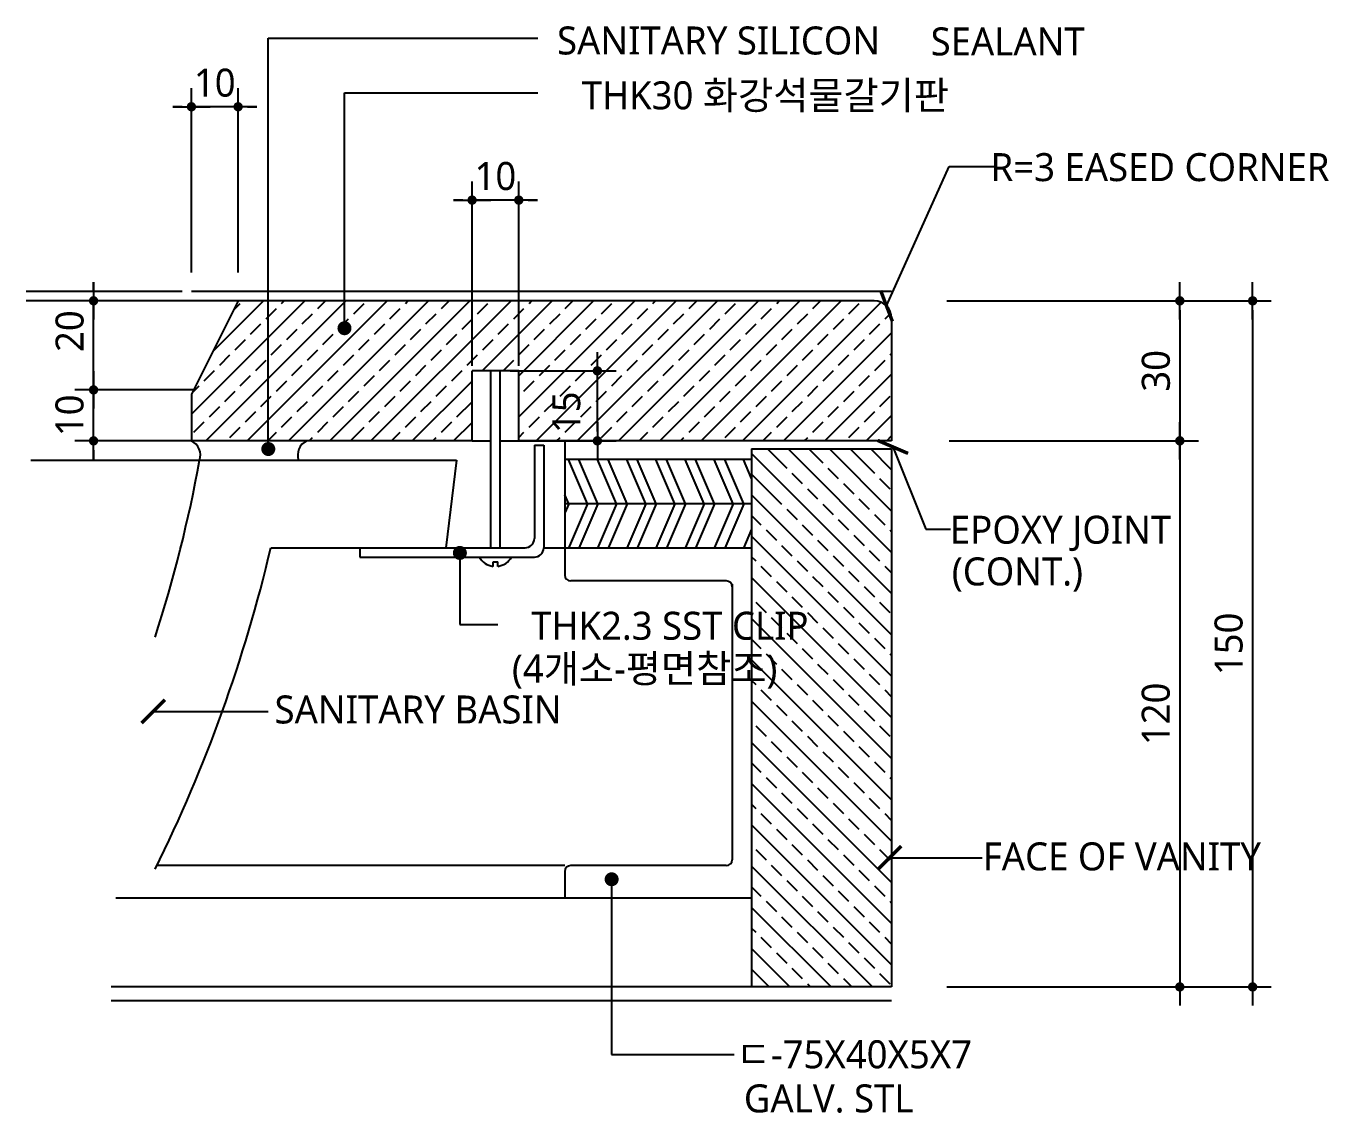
# Model space of a CAD drawing. Header units: millimetres. Extents: x 5 to 8415, y 10 to 5950.
# Drawn here: x 3638 to 5033, y 2427 to 3591 of the extents above; entities that cross this region are included whole.
import ezdxf
from ezdxf.enums import TextEntityAlignment as Align

# ---------------------------------------------------------------- set-up
doc = ezdxf.new("R2010")
doc.units = ezdxf.units.MM
doc.header["$LTSCALE"] = 100
doc.layers.get('Defpoints').update_dxf_attribs({"color": 137})
for name, color, linetype in [('A-Leader', 6, 'Continuous'), ('DIM', 7, 'Continuous'), ('ELE', 7, 'Continuous'), ('FIN', 5, 'Continuous'), ('HAT', 5, 'Continuous'), ('SYM-LEAD', 6, 'Continuous'), ('TXT', 3, 'Continuous'), ('WAL', 3, 'Continuous')]:
    doc.layers.add(name, color=color, linetype=linetype)
doc.styles.add('ARIAL', font='malgun.ttf')
doc.styles.add('굴림체(옥산)', font='malgun.ttf')
doc.styles.add('맑은고딕', font='malgun.ttf')
doc.styles.add('스타일1', font='malgun.ttf')
doc.dimstyles.new('CJA-1', dxfattribs={"dimscale": 50, "dimtxt": 3, "dimasz": 1, "dimexe": 2, "dimexo": 3, "dimgap": 1, "dimtad": 1, "dimdec": 0, "dimdsep": 46, "dimlunit": 6, "dimtxsty": '굴림체(옥산)', "dimblk": 'CJDOT', "dimcen": 0.09, "dimclrd": 256, "dimclre": 256, "dimclrt": 3, "dimazin": 2, "dimtfac": 1, "dimtdec": 0, "dimtix": 1, "dimtmove": 2, "dimatfit": 3, "dimldrblk": 'CJDOT', "dimfxl": 1, "dimtolj": 1, "dimtzin": 0, "dimarcsym": 0})
doc.dimstyles.new('DIM-QD 1', dxfattribs={"dimtxt": 3, "dimasz": 1.5, "dimexe": 1, "dimexo": 0, "dimgap": 1, "dimtad": 1, "dimdec": 3, "dimdsep": 46, "dimtxsty": 'ARIAL', "dimblk1": 'ARCHTICK', "dimblk2": 'ARCHTICK', "dimsah": 1, "dimcen": 0, "dimclrd": 256, "dimclre": 256, "dimclrt": 3, "dimazin": 2, "dimtfac": 1, "dimtdec": 3, "dimtix": 1, "dimtmove": 2, "dimatfit": 3, "dimldrblk": 'ARCHTICK', "dimfxl": 1, "dimtolj": 1, "dimtzin": 0, "dimarcsym": 0})

# ---------------------------------------------------------------- blocks, each defined once
blk = doc.blocks.new('CJDOT')
blk.add_line((-2, 0), (2, 0))
at = {"const_width": 0.5}
blk.add_lwpolyline([(-0.25, 0, 1), (0.25, 0, 1)], format="xyb", close=True, dxfattribs=at)
blk = doc.blocks.new('*D65')
at = {"layer": 'Defpoints', "color": 0, "transparency": 16777216}
for p in [(4115.4, 3404.5), (4115.4, 3197), (4165.4, 3197)]:
    blk.add_point(p, dxfattribs=at)
at = {"layer": 'DIM', "lineweight": -2, "transparency": 16777216}
for p, q in [((4115.4, 3227), (4115.4, 3424.5)), ((4165.4, 3227), (4165.4, 3424.5)), ((4105.4, 3404.5), (4095.4, 3404.5)), ((4165.4, 3404.5), (4115.4, 3404.5)), ((4175.4, 3404.5), (4185.4, 3404.5))]:
    blk.add_line(p, q, dxfattribs=at)
at = {"layer": 'DIM', "lineweight": -2, "transparency": 16777216, "xscale": 10, "yscale": 10, "zscale": 10}
blk.add_blockref('CJDOT', (4115.4, 3404.5), dxfattribs=at)
at = {"layer": 'DIM', "lineweight": -2, "transparency": 16777216, "xscale": 10, "yscale": 10, "zscale": 10, "rotation": 180}
blk.add_blockref('CJDOT', (4165.4, 3404.5), dxfattribs=at)
at = {"layer": 'DIM', "color": 3, "transparency": 16777216, "insert": (4140.4, 3430.1), "char_height": 30, "attachment_point": 5, "style": '맑은고딕'}
blk.add_mtext('\\A1;10', dxfattribs=at)
blk = doc.blocks.new('*D66')
at = {"layer": 'Defpoints', "color": 0, "transparency": 16777216}
for p in [(3814.8, 3504.5), (3814.8, 3297), (3864.8, 3297)]:
    blk.add_point(p, dxfattribs=at)
at = {"layer": 'DIM', "lineweight": -2, "transparency": 16777216}
for p, q in [((3814.8, 3327), (3814.8, 3524.5)), ((3864.8, 3327), (3864.8, 3524.5)), ((3804.8, 3504.5), (3794.8, 3504.5)), ((3864.8, 3504.5), (3814.8, 3504.5)), ((3874.8, 3504.5), (3884.8, 3504.5))]:
    blk.add_line(p, q, dxfattribs=at)
at = {"layer": 'DIM', "lineweight": -2, "transparency": 16777216, "xscale": 10, "yscale": 10, "zscale": 10}
blk.add_blockref('CJDOT', (3814.8, 3504.5), dxfattribs=at)
at = {"layer": 'DIM', "lineweight": -2, "transparency": 16777216, "xscale": 10, "yscale": 10, "zscale": 10, "rotation": 180}
blk.add_blockref('CJDOT', (3864.8, 3504.5), dxfattribs=at)
at = {"layer": 'DIM', "color": 3, "transparency": 16777216, "insert": (3839.8, 3530.1), "char_height": 30, "attachment_point": 5, "style": '맑은고딕'}
blk.add_mtext('\\A1;10', dxfattribs=at)
blk = doc.blocks.new('*D67')
at = {"layer": 'Defpoints', "color": 0, "transparency": 16777216}
for p in [(3710, 3201.2), (3847.9, 3201.2), (3846.9, 3146.6)]:
    blk.add_point(p, dxfattribs=at)
at = {"layer": 'DIM', "lineweight": -2, "transparency": 16777216}
for p, q in [((3710, 3211.2), (3710, 3221.2)), ((3817.9, 3201.2), (3690, 3201.2)), ((3710, 3146.6), (3710, 3201.2)), ((3816.9, 3146.6), (3690, 3146.6)), ((3710, 3136.6), (3710, 3126.6))]:
    blk.add_line(p, q, dxfattribs=at)
at = {"layer": 'DIM', "lineweight": -2, "transparency": 16777216, "xscale": 10, "yscale": 10, "zscale": 10}
for p, rotation in [((3710, 3201.2), 270), ((3710, 3146.6), 90)]:
    blk.add_blockref('CJDOT', p, dxfattribs=dict(at, rotation=rotation))
at = {"layer": 'DIM', "color": 3, "transparency": 16777216, "insert": (3684.4, 3173.9), "char_height": 30, "attachment_point": 5, "rotation": 90, "style": '맑은고딕'}
blk.add_mtext('\\A1;10', dxfattribs=at)
blk = doc.blocks.new('*D68')
at = {"layer": 'Defpoints', "color": 0, "transparency": 16777216}
for p in [(3710, 3296.6), (3847.9, 3296.6), (3848.9, 3201.2)]:
    blk.add_point(p, dxfattribs=at)
at = {"layer": 'DIM', "lineweight": -2, "transparency": 16777216}
for p, q in [((3710, 3306.6), (3710, 3316.6)), ((3817.9, 3296.6), (3690, 3296.6)), ((3710, 3201.2), (3710, 3296.6)), ((3818.9, 3201.2), (3690, 3201.2)), ((3710, 3191.2), (3710, 3181.2))]:
    blk.add_line(p, q, dxfattribs=at)
at = {"layer": 'DIM', "lineweight": -2, "transparency": 16777216, "xscale": 10, "yscale": 10, "zscale": 10}
for p, rotation in [((3710, 3296.6), 270), ((3710, 3201.2), 90)]:
    blk.add_blockref('CJDOT', p, dxfattribs=dict(at, rotation=rotation))
at = {"layer": 'DIM', "color": 3, "transparency": 16777216, "insert": (3684.5, 3248.9), "char_height": 30, "attachment_point": 5, "rotation": 90, "style": '맑은고딕'}
blk.add_mtext('\\A1;   20', dxfattribs=at)
blk = doc.blocks.new('*D69')
at = {"layer": 'Defpoints', "color": 0, "transparency": 16777216}
for p in [(4593.7, 3296.6), (4593.7, 2561.6), (4951.4, 2561.6)]:
    blk.add_point(p, dxfattribs=at)
at = {"layer": 'DIM', "lineweight": -2, "transparency": 16777216}
for p, q in [((4623.7, 3296.6), (4971.4, 3296.6)), ((4951.4, 3286.6), (4951.4, 2571.6)), ((4623.7, 2561.6), (4971.4, 2561.6))]:
    blk.add_line(p, q, dxfattribs=at)
at = {"layer": 'DIM', "lineweight": -2, "transparency": 16777216, "xscale": 10, "yscale": 10, "zscale": 10}
for p, rotation in [((4951.4, 3296.6), 90), ((4951.4, 2561.6), 270)]:
    blk.add_blockref('CJDOT', p, dxfattribs=dict(at, rotation=rotation))
at = {"layer": 'DIM', "color": 3, "transparency": 16777216, "insert": (4925.8, 2929.1), "char_height": 30, "attachment_point": 5, "rotation": 90, "style": '맑은고딕'}
blk.add_mtext('\\A1;150', dxfattribs=at)
blk = doc.blocks.new('*D62')
at = {"layer": 'Defpoints', "color": 0, "transparency": 16777216}
for p in [(4126.3, 3221.6), (4249.6, 3221.6), (4126.3, 3146.6)]:
    blk.add_point(p, dxfattribs=at)
at = {"layer": 'DIM', "lineweight": -2, "transparency": 16777216}
for p, q in [((4156.3, 3221.6), (4269.6, 3221.6)), ((4249.6, 3156.6), (4249.6, 3211.6)), ((4156.3, 3146.6), (4269.6, 3146.6))]:
    blk.add_line(p, q, dxfattribs=at)
at = {"layer": 'DIM', "lineweight": -2, "transparency": 16777216, "xscale": 10, "yscale": 10, "zscale": 10}
for p, rotation in [((4249.6, 3221.6), 90), ((4249.6, 3146.6), 270)]:
    blk.add_blockref('CJDOT', p, dxfattribs=dict(at, rotation=rotation))
at = {"layer": 'DIM', "color": 3, "transparency": 16777216, "insert": (4216.4, 3177.2), "char_height": 30, "attachment_point": 5, "rotation": 90, "style": '맑은고딕'}
blk.add_mtext('\\A1;15', dxfattribs=at)
blk = doc.blocks.new('*D63')
at = {"layer": 'Defpoints', "color": 0, "transparency": 16777216}
for p in [(4596.5, 3146.6), (4596.5, 2561.6), (4873.4, 2561.6)]:
    blk.add_point(p, dxfattribs=at)
at = {"layer": 'DIM', "lineweight": -2, "transparency": 16777216}
for p, q in [((4626.5, 3146.6), (4893.4, 3146.6)), ((4873.4, 3136.6), (4873.4, 2571.6)), ((4626.5, 2561.6), (4893.4, 2561.6))]:
    blk.add_line(p, q, dxfattribs=at)
at = {"layer": 'DIM', "lineweight": -2, "transparency": 16777216, "xscale": 10, "yscale": 10, "zscale": 10}
for p, rotation in [((4873.4, 3146.6), 90), ((4873.4, 2561.6), 270)]:
    blk.add_blockref('CJDOT', p, dxfattribs=dict(at, rotation=rotation))
at = {"layer": 'DIM', "color": 3, "transparency": 16777216, "insert": (4847.8, 2854.1), "char_height": 30, "attachment_point": 5, "rotation": 90, "style": '맑은고딕'}
blk.add_mtext('\\A1;120', dxfattribs=at)
blk = doc.blocks.new('*D64')
at = {"layer": 'Defpoints', "color": 0, "transparency": 16777216}
for p in [(4596.5, 3296.6), (4596.5, 3146.6), (4873.4, 3146.6)]:
    blk.add_point(p, dxfattribs=at)
at = {"layer": 'DIM', "lineweight": -2, "transparency": 16777216}
for p, q in [((4626.5, 3296.6), (4893.4, 3296.6)), ((4873.4, 3286.6), (4873.4, 3156.6)), ((4626.5, 3146.6), (4893.4, 3146.6))]:
    blk.add_line(p, q, dxfattribs=at)
at = {"layer": 'DIM', "lineweight": -2, "transparency": 16777216, "xscale": 10, "yscale": 10, "zscale": 10}
for p, rotation in [((4873.4, 3296.6), 90), ((4873.4, 3146.6), 270)]:
    blk.add_blockref('CJDOT', p, dxfattribs=dict(at, rotation=rotation))
at = {"layer": 'DIM', "color": 3, "transparency": 16777216, "insert": (4847.9, 3221.6), "char_height": 30, "attachment_point": 5, "rotation": 90, "style": '맑은고딕'}
blk.add_mtext('\\A1;30', dxfattribs=at)
blk = doc.blocks.new('_ArchTick')
at = {"color": 0, "linetype": 'ByBlock', "const_width": 0.15}
blk.add_lwpolyline([(-0.5, -0.5), (0.5, 0.5)], dxfattribs=at)

msp = doc.modelspace()

# ---------------------------------------------------------------- linework, layer by layer
at = {"layer": 'A-Leader', "ltscale": 0.2}
for p, q in [((3897.1373, 3147.8407), (3897.1373, 3578.0151)), ((3978.7578, 3277.2614), (3978.7578, 3519.3341)), ((4102.3271, 3021.9802), (4102.3271, 2949.754)), ((4264.8797, 2666.9488), (4264.8797, 2489.0667))]:
    msp.add_line(p, q, dxfattribs=at)
msp.add_circle((3978.7578, 3267.2614), 5, dxfattribs=at)
at = {"layer": 'ELE'}
for p, q in [((3642.7835, 3125.7302), (3823.5808, 3125.7302)), ((3823.5808, 3125.7302), (4098.6704, 3125.7302)), ((4098.6704, 3125.7302), (4087.2008, 3031.9802)), ((3899.7671, 3031.9802), (4087.2008, 3031.9802)), ((4402.7415, 3031.5635), (4214.7842, 3031.5635))]:
    msp.add_line(p, q, dxfattribs=at)
for centre, radius, start, end in [((3807.3263, 3131.1407), 17.1313, 341.5890711, 64.1934154), ((3945.7276, 3131.1407), 17.1313, 115.8065846, 198.4109289), ((2349.1373, 3395.4752), 1498.9149, 342.1614645, 349.6325583), ((2349.1373, 3395.4752), 1592.6649, 333.6229671, 346.8070719)]:
    msp.add_arc(centre, radius, start, end, dxfattribs=at)
at = {"layer": 'FIN'}
for p, q in [((3804.7842, 3306.6636), (3637.7039, 3306.6636)), ((3864.7842, 3296.5635), (3637.7039, 3296.5635)), ((4564.7842, 3306.6636), (3814.7842, 3306.6636)), ((4214.7842, 3146.5635), (4214.7842, 3002.8135)), ((4414.7842, 3031.5635), (4214.7842, 3031.5635)), ((4414.7842, 3031.5635), (4414.7842, 2561.5635)), ((4387.7008, 2996.5635), (4221.0342, 2996.5635)), ((4393.9508, 2993.1495), (4393.9508, 2697.8135)), ((4214.7842, 2685.3135), (4214.7842, 2656.5635)), ((4387.7008, 2691.5635), (4221.0342, 2691.5635)), ((4414.7842, 2656.5635), (4214.7842, 2656.5635)), ((4564.7842, 2561.5635), (3728.7994, 2561.5635)), ((4564.7842, 2546.5635), (3728.7994, 2546.5635))]:
    msp.add_line(p, q, dxfattribs=at)
for centre, start, end in [((4221.0342, 3002.8135), 180, 270), ((4387.7008, 2990.3135), 0, 90), ((4387.7008, 2697.8135), 270, 0), ((4221.0342, 2685.3135), 90, 180)]:
    msp.add_arc(centre, 6.25, start, end, dxfattribs=at)
at = {"layer": 'HAT'}
for p, q in [((3814.7842, 3175.2005), (3936.1472, 3296.5635)), ((3830.3414, 3146.5635), (3980.3414, 3296.5635)), ((3837.6153, 3242.2258), (3891.953, 3296.5635)), ((3859.7124, 3286.4199), (3867.1706, 3293.8781)), ((3874.5356, 3146.5635), (4024.5356, 3296.5635)), ((3911.3648, 3293.8781), (3914.0501, 3296.5635)), ((3918.7297, 3146.5635), (4068.7297, 3296.5635)), ((3950.0347, 3288.3539), (3958.2443, 3296.5635)), ((3962.9239, 3146.5635), (4112.9239, 3296.5635)), ((3988.7046, 3282.8296), (3999.7531, 3293.8781)), ((4007.1181, 3146.5635), (4157.1181, 3296.5635)), ((4043.9473, 3293.8781), (4046.6326, 3296.5635)), ((4082.6172, 3288.3539), (4090.8268, 3296.5635)), ((4121.2871, 3282.8296), (4132.3356, 3293.8781)), ((4126.3123, 3221.5635), (4201.3123, 3296.5635)), ((4165.3655, 3216.4226), (4245.5064, 3296.5635)), ((4165.3655, 3172.2284), (4289.7006, 3296.5635)), ((4176.5298, 3293.8781), (4179.2152, 3296.5635)), ((4183.8948, 3146.5635), (4333.8948, 3296.5635)), ((4215.1997, 3288.3539), (4223.4093, 3296.5635)), ((4228.0889, 3146.5635), (4378.0889, 3296.5635)), ((4253.8696, 3282.8296), (4264.9181, 3293.8781)), ((4272.2831, 3146.5635), (4422.2831, 3296.5635)), ((4309.1123, 3293.8781), (4311.7977, 3296.5635)), ((4316.4773, 3146.5635), (4466.4773, 3296.5635)), ((4347.7822, 3288.3539), (4355.9919, 3296.5635)), ((4360.6715, 3146.5635), (4510.6715, 3296.5635)), ((4386.4521, 3282.8296), (4397.5007, 3293.8781)), ((4404.8656, 3146.5635), (4553.3707, 3295.0686)), ((4441.6948, 3293.8781), (4444.3802, 3296.5635)), ((4480.3647, 3288.3539), (4488.5744, 3296.5635)), ((4519.0346, 3282.8296), (4530.0832, 3293.8781)), ((3894.7919, 3277.3053), (3905.8405, 3288.3539)), ((3933.4618, 3271.7811), (3944.5104, 3282.8296)), ((4027.3745, 3277.3053), (4038.423, 3288.3539)), ((4066.0444, 3271.7811), (4077.0929, 3282.8296)), ((4159.957, 3277.3053), (4171.0055, 3288.3539)), ((4198.6269, 3271.7811), (4209.6754, 3282.8296)), ((4292.5395, 3277.3053), (4303.5881, 3288.3539)), ((4331.2094, 3271.7811), (4342.258, 3282.8296)), ((4425.122, 3277.3053), (4436.1706, 3288.3539)), ((4463.7919, 3271.7811), (4474.8405, 3282.8296)), ((4557.7046, 3277.3053), (4563.9006, 3283.5014)), ((3878.2191, 3260.7325), (3889.2677, 3271.7811)), ((3916.889, 3255.2082), (3927.9376, 3266.2568)), ((3972.1317, 3266.2568), (3983.1803, 3277.3053)), ((4010.8016, 3260.7325), (4021.8502, 3271.7811)), ((4049.4716, 3255.2082), (4060.5201, 3266.2568)), ((4104.7143, 3266.2568), (4115.7628, 3277.3053)), ((4143.3842, 3260.7325), (4154.4327, 3271.7811)), ((4182.0541, 3255.2082), (4193.1026, 3266.2568)), ((4237.2968, 3266.2568), (4248.3453, 3277.3053)), ((4275.9667, 3260.7325), (4287.0152, 3271.7811)), ((4314.6366, 3255.2082), (4325.6851, 3266.2568)), ((4369.8793, 3266.2568), (4380.9279, 3277.3053)), ((4408.5492, 3260.7325), (4419.5978, 3271.7811)), ((4447.2191, 3255.2082), (4458.2677, 3266.2568)), ((4502.4618, 3266.2568), (4513.5104, 3277.3053)), ((4541.1317, 3260.7325), (4552.1803, 3271.7811)), ((3861.6463, 3244.1597), (3872.6949, 3255.2082)), ((3955.5589, 3249.684), (3966.6075, 3260.7325)), ((3994.2288, 3244.1597), (4005.2774, 3255.2082)), ((4088.1415, 3249.684), (4099.19, 3260.7325)), ((4126.8114, 3244.1597), (4137.8599, 3255.2082)), ((4220.724, 3249.684), (4231.7725, 3260.7325)), ((4259.3939, 3244.1597), (4270.4424, 3255.2082)), ((4353.3065, 3249.684), (4364.355, 3260.7325)), ((4391.9764, 3244.1597), (4403.0249, 3255.2082)), ((4449.0598, 3146.5635), (4564.7842, 3262.2879)), ((4485.889, 3249.684), (4496.9376, 3260.7325)), ((4524.5589, 3244.1597), (4535.6075, 3255.2082)), ((3845.0735, 3227.5869), (3856.122, 3238.6354)), ((3900.3162, 3238.6354), (3911.3648, 3249.684)), ((3938.9861, 3233.1111), (3950.0347, 3244.1597)), ((3977.656, 3227.5869), (3988.7046, 3238.6354)), ((4032.8987, 3238.6354), (4043.9473, 3249.684)), ((4071.5686, 3233.1111), (4082.6172, 3244.1597)), ((4110.2385, 3227.5869), (4121.2871, 3238.6354)), ((4165.4813, 3238.6354), (4176.5298, 3249.684)), ((4204.1512, 3233.1111), (4215.1997, 3244.1597)), ((4242.8211, 3227.5869), (4253.8696, 3238.6354)), ((4298.0638, 3238.6354), (4309.1123, 3249.684)), ((4336.7337, 3233.1111), (4347.7822, 3244.1597)), ((4375.4036, 3227.5869), (4386.4521, 3238.6354)), ((4430.6463, 3238.6354), (4441.6948, 3249.684)), ((4469.3162, 3233.1111), (4480.3647, 3244.1597)), ((4507.9861, 3227.5869), (4519.0346, 3238.6354)), ((4563.2288, 3238.6354), (4564.7842, 3240.1908)), ((3883.7434, 3222.0626), (3894.7919, 3233.1111)), ((3922.4133, 3216.5383), (3933.4618, 3227.5869)), ((4016.3259, 3222.0626), (4027.3745, 3233.1111)), ((4054.9958, 3216.5383), (4066.0444, 3227.5869)), ((4148.9084, 3222.0626), (4159.957, 3233.1111)), ((4187.5783, 3216.5383), (4198.6269, 3227.5869)), ((4281.491, 3222.0626), (4292.5395, 3233.1111)), ((4320.1609, 3216.5383), (4331.2094, 3227.5869)), ((4414.0735, 3222.0626), (4425.122, 3233.1111)), ((4452.7434, 3216.5383), (4463.7919, 3227.5869)), ((4546.656, 3222.0626), (4557.7046, 3233.1111)), ((3828.5007, 3211.0141), (3839.5492, 3222.0626)), ((3867.1706, 3205.4898), (3878.2191, 3216.5383)), ((3905.8405, 3199.9655), (3916.889, 3211.0141)), ((3961.0832, 3211.0141), (3972.1317, 3222.0626)), ((3999.7531, 3205.4898), (4010.8016, 3216.5383)), ((4038.423, 3199.9655), (4049.4716, 3211.0141)), ((4051.3123, 3146.5635), (4115.3655, 3210.6168)), ((4093.6657, 3211.0141), (4104.7143, 3222.0626)), ((4171.0055, 3199.9655), (4182.0541, 3211.0141)), ((4226.2482, 3211.0141), (4237.2968, 3222.0626)), ((4264.9181, 3205.4898), (4275.9667, 3216.5383)), ((4303.5881, 3199.9655), (4314.6366, 3211.0141)), ((4358.8308, 3211.0141), (4369.8793, 3222.0626)), ((4397.5007, 3205.4898), (4408.5492, 3216.5383)), ((4436.1706, 3199.9655), (4447.2191, 3211.0141)), ((4491.4133, 3211.0141), (4502.4618, 3222.0626)), ((4493.254, 3146.5635), (4564.7842, 3218.0937)), ((4530.0832, 3205.4898), (4541.1317, 3216.5383)), ((3815.5182, 3198.0316), (3822.9764, 3205.4898)), ((3850.5978, 3188.917), (3861.6463, 3199.9655)), ((3944.5104, 3194.4412), (3955.5589, 3205.4898)), ((3983.1803, 3188.917), (3994.2288, 3199.9655)), ((4077.0929, 3194.4412), (4088.1415, 3205.4898)), ((4209.6754, 3194.4412), (4220.724, 3205.4898)), ((4248.3453, 3188.917), (4259.3939, 3199.9655)), ((4342.258, 3194.4412), (4353.3065, 3205.4898)), ((4380.9279, 3188.917), (4391.9764, 3199.9655)), ((4474.8405, 3194.4412), (4485.889, 3205.4898)), ((4513.5104, 3188.917), (4524.5589, 3199.9655)), ((3834.025, 3172.3442), (3845.0735, 3183.3927)), ((3889.2677, 3183.3927), (3900.3162, 3194.4412)), ((3927.9376, 3177.8684), (3938.9861, 3188.917)), ((3966.6075, 3172.3442), (3977.656, 3183.3927)), ((4021.8502, 3183.3927), (4032.8987, 3194.4412)), ((4060.5201, 3177.8684), (4071.5686, 3188.917)), ((4099.19, 3172.3442), (4115.3655, 3188.5197)), ((4165.3655, 3194.3255), (4165.4813, 3194.4412)), ((4193.1026, 3177.8684), (4204.1512, 3188.917)), ((4231.7725, 3172.3442), (4242.8211, 3183.3927)), ((4287.0152, 3183.3927), (4298.0638, 3194.4412)), ((4325.6851, 3177.8684), (4336.7337, 3188.917)), ((4364.355, 3172.3442), (4375.4036, 3183.3927)), ((4419.5978, 3183.3927), (4430.6463, 3194.4412)), ((4458.2677, 3177.8684), (4469.3162, 3188.917)), ((4496.9376, 3172.3442), (4507.9861, 3183.3927)), ((4552.1803, 3183.3927), (4563.2288, 3194.4412)), ((3872.6949, 3166.8199), (3883.7434, 3177.8684)), ((3911.3648, 3161.2956), (3922.4133, 3172.3442)), ((4005.2774, 3166.8199), (4016.3259, 3177.8684)), ((4043.9473, 3161.2956), (4054.9958, 3172.3442)), ((4176.5298, 3161.2956), (4187.5783, 3172.3442)), ((4270.4424, 3166.8199), (4281.491, 3177.8684)), ((4309.1123, 3161.2956), (4320.1609, 3172.3442)), ((4403.0249, 3166.8199), (4414.0735, 3177.8684)), ((4441.6948, 3161.2956), (4452.7434, 3172.3442)), ((4535.6075, 3166.8199), (4546.656, 3177.8684)), ((4537.4482, 3146.5635), (4564.7842, 3173.8995)), ((3817.4521, 3155.7713), (3828.5007, 3166.8199)), ((3856.122, 3150.2471), (3867.1706, 3161.2956)), ((3896.6326, 3146.5635), (3905.8405, 3155.7713)), ((3950.0347, 3155.7713), (3961.0832, 3166.8199)), ((3985.021, 3146.5635), (3999.7531, 3161.2956)), ((4029.2152, 3146.5635), (4038.423, 3155.7713)), ((4082.6172, 3155.7713), (4093.6657, 3166.8199)), ((4095.5064, 3146.5635), (4115.3655, 3166.4226)), ((4165.3655, 3150.1313), (4171.0055, 3155.7713)), ((4215.1997, 3155.7713), (4226.2482, 3166.8199)), ((4253.8696, 3150.2471), (4264.9181, 3161.2956)), ((4294.3802, 3146.5635), (4303.5881, 3155.7713)), ((4347.7822, 3155.7713), (4358.8308, 3166.8199)), ((4386.4521, 3150.2471), (4397.5007, 3161.2956)), ((4426.9627, 3146.5635), (4436.1706, 3155.7713)), ((4480.3647, 3155.7713), (4491.4133, 3166.8199)), ((4519.0346, 3150.2471), (4530.0832, 3161.2956)), ((3940.8268, 3146.5635), (3944.5104, 3150.2471)), ((4073.4093, 3146.5635), (4077.0929, 3150.2471)), ((4205.9919, 3146.5635), (4209.6754, 3150.2471)), ((4338.5744, 3146.5635), (4342.258, 3150.2471)), ((4471.1569, 3146.5635), (4474.8405, 3150.2471)), ((4559.5453, 3146.5635), (4564.7842, 3151.8024)), ((4238.879, 3079.0635), (4218.5218, 3126.5635)), ((4250.129, 3079.0635), (4229.7718, 3126.5635)), ((4270.129, 3079.0635), (4249.7718, 3126.5635)), ((4281.379, 3079.0635), (4261.0218, 3126.5635)), ((4301.379, 3079.0635), (4281.0218, 3126.5635)), ((4312.629, 3079.0635), (4292.2718, 3126.5635)), ((4332.629, 3079.0635), (4312.2718, 3126.5635)), ((4343.879, 3079.0635), (4323.5218, 3126.5635)), ((4363.879, 3079.0635), (4343.5218, 3126.5635)), ((4375.129, 3079.0635), (4354.7718, 3126.5635)), ((4395.129, 3079.0635), (4374.7718, 3126.5635)), ((4406.379, 3079.0635), (4386.0218, 3126.5635)), ((4414.7842, 3106.1181), (4406.0218, 3126.5635)), ((4564.7842, 2982.9636), (4414.7842, 3132.9636)), ((4452.7434, 3117.1014), (4431.8297, 3138.0151)), ((4564.7842, 3027.1578), (4453.9268, 3138.0151)), ((4491.4133, 3122.6257), (4476.0239, 3138.0151)), ((4564.7842, 3071.3519), (4498.121, 3138.0151)), ((4546.656, 3111.5772), (4520.218, 3138.0151)), ((4564.7842, 3115.5461), (4542.3151, 3138.0151)), ((4507.9861, 3106.0529), (4496.9376, 3117.1014)), ((4447.2191, 3078.4315), (4414.7842, 3110.8665)), ((4430.6463, 3095.0044), (4419.5978, 3106.0529)), ((4469.3162, 3100.5286), (4458.2677, 3111.5772)), ((4524.5589, 3089.4801), (4513.5104, 3100.5286)), ((4563.2288, 3095.0044), (4552.1803, 3106.0529)), ((4218.879, 3079.0635), (4214.7842, 3088.6181)), ((4564.7842, 2938.7694), (4414.7842, 3088.7694)), ((4485.889, 3083.9558), (4474.8405, 3095.0044)), ((4541.1317, 3072.9073), (4530.0832, 3083.9558)), ((4218.879, 3079.0635), (4214.7842, 3069.5089)), ((4414.7842, 3079.0635), (4214.7842, 3079.0635)), ((4238.879, 3079.0635), (4218.5218, 3031.5635)), ((4250.129, 3079.0635), (4229.7718, 3031.5635)), ((4270.129, 3079.0635), (4249.7718, 3031.5635)), ((4281.379, 3079.0635), (4261.0218, 3031.5635)), ((4301.379, 3079.0635), (4281.0218, 3031.5635)), ((4312.629, 3079.0635), (4292.2718, 3031.5635)), ((4332.629, 3079.0635), (4312.2718, 3031.5635)), ((4343.879, 3079.0635), (4323.5218, 3031.5635)), ((4363.879, 3079.0635), (4343.5218, 3031.5635)), ((4375.129, 3079.0635), (4354.7718, 3031.5635)), ((4395.129, 3079.0635), (4374.7718, 3031.5635)), ((4406.379, 3079.0635), (4386.0218, 3031.5635)), ((4463.7919, 3061.8587), (4452.7434, 3072.9073)), ((4502.4618, 3067.383), (4491.4133, 3078.4315)), ((4425.122, 3056.3345), (4414.7842, 3066.6723)), ((4480.3647, 3045.2859), (4469.3162, 3056.3345)), ((4519.0346, 3050.8102), (4507.9861, 3061.8587)), ((4557.7046, 3056.3345), (4546.656, 3067.383)), ((4414.7842, 3052.0089), (4406.0218, 3031.5635)), ((4564.7842, 2894.5752), (4414.7842, 3044.5752)), ((4441.6948, 3039.7616), (4430.6463, 3050.8102)), ((4535.6075, 3034.2374), (4524.5589, 3045.2859)), ((4564.7842, 3049.2548), (4563.2288, 3050.8102)), ((4458.2677, 3023.1888), (4447.2191, 3034.2374)), ((4496.9376, 3028.7131), (4485.889, 3039.7616)), ((4552.1803, 3017.6646), (4541.1317, 3028.7131)), ((4419.5978, 3017.6646), (4414.7842, 3022.4781)), ((4474.8405, 3006.616), (4463.7919, 3017.6646)), ((4513.5104, 3012.1403), (4502.4618, 3023.1888)), ((4564.7842, 2850.3811), (4414.7842, 3000.3811)), ((4436.1706, 3001.0917), (4425.122, 3012.1403)), ((4491.4133, 2990.0432), (4480.3647, 3001.0917)), ((4530.0832, 2995.5675), (4519.0346, 3006.616)), ((4564.7842, 3005.0607), (4557.7046, 3012.1403)), ((4452.7434, 2984.5189), (4441.6948, 2995.5675)), ((4546.656, 2978.9947), (4535.6075, 2990.0432)), ((4430.6463, 2962.4218), (4419.5978, 2973.4704)), ((4469.3162, 2967.9461), (4458.2677, 2978.9947)), ((4507.9861, 2973.4704), (4496.9376, 2984.5189)), ((4563.2288, 2962.4218), (4552.1803, 2973.4704)), ((4485.889, 2951.3733), (4474.8405, 2962.4218)), ((4524.5589, 2956.8976), (4513.5104, 2967.9461)), ((4564.7842, 2806.1869), (4414.7842, 2956.1869)), ((4447.2191, 2945.849), (4436.1706, 2956.8976)), ((4502.4618, 2934.8005), (4491.4133, 2945.849)), ((4541.1317, 2940.3247), (4530.0832, 2951.3733)), ((4425.122, 2923.7519), (4414.7842, 2934.0898)), ((4463.7919, 2929.2762), (4452.7434, 2940.3247)), ((4557.7046, 2923.7519), (4546.656, 2934.8005)), ((4441.6948, 2907.1791), (4430.6463, 2918.2277)), ((4480.3647, 2912.7034), (4469.3162, 2923.7519)), ((4519.0346, 2918.2277), (4507.9861, 2929.2762)), ((4564.7842, 2916.6723), (4563.2288, 2918.2277)), ((4564.7842, 2761.9927), (4414.7842, 2911.9927)), ((4496.9376, 2896.1306), (4485.889, 2907.1791)), ((4535.6075, 2901.6548), (4524.5589, 2912.7034)), ((4419.5978, 2885.082), (4414.7842, 2889.8956)), ((4458.2677, 2890.6063), (4447.2191, 2901.6548)), ((4513.5104, 2879.5578), (4502.4618, 2890.6063)), ((4552.1803, 2885.082), (4541.1317, 2896.1306)), ((4436.1706, 2868.5092), (4425.122, 2879.5578)), ((4474.8405, 2874.0335), (4463.7919, 2885.082)), ((4564.7842, 2872.4781), (4557.7046, 2879.5578)), ((4564.7842, 2717.7985), (4414.7842, 2867.7985)), ((4452.7434, 2851.9364), (4441.6948, 2862.9849)), ((4491.4133, 2857.4607), (4480.3647, 2868.5092)), ((4530.0832, 2862.9849), (4519.0346, 2874.0335)), ((4507.9861, 2840.8879), (4496.9376, 2851.9364)), ((4546.656, 2846.4121), (4535.6075, 2857.4607)), ((4430.6463, 2829.8393), (4419.5978, 2840.8879)), ((4469.3162, 2835.3636), (4458.2677, 2846.4121)), ((4524.5589, 2824.315), (4513.5104, 2835.3636)), ((4563.2288, 2829.8393), (4552.1803, 2840.8879)), ((4564.7842, 2673.6044), (4414.7842, 2823.6044)), ((4447.2191, 2813.2665), (4436.1706, 2824.315)), ((4485.889, 2818.7908), (4474.8405, 2829.8393)), ((4541.1317, 2807.7422), (4530.0832, 2818.7908)), ((4463.7919, 2796.6937), (4452.7434, 2807.7422)), ((4502.4618, 2802.218), (4491.4133, 2813.2665)), ((4425.122, 2791.1694), (4414.7842, 2801.5073)), ((4480.3647, 2780.1209), (4469.3162, 2791.1694)), ((4519.0346, 2785.6451), (4507.9861, 2796.6937)), ((4557.7046, 2791.1694), (4546.656, 2802.218)), ((4564.7842, 2629.4102), (4414.7842, 2779.4102)), ((4441.6948, 2774.5966), (4430.6463, 2785.6451)), ((4535.6075, 2769.0723), (4524.5589, 2780.1209)), ((4564.7842, 2784.0898), (4563.2288, 2785.6451)), ((4458.2677, 2758.0238), (4447.2191, 2769.0723)), ((4496.9376, 2763.5481), (4485.889, 2774.5966)), ((4552.1803, 2752.4995), (4541.1317, 2763.5481)), ((4419.5978, 2752.4995), (4414.7842, 2757.3131)), ((4474.8405, 2741.451), (4463.7919, 2752.4995)), ((4513.5104, 2746.9752), (4502.4618, 2758.0238)), ((4564.7842, 2585.216), (4414.7842, 2735.216)), ((4436.1706, 2735.9267), (4425.122, 2746.9752)), ((4491.4133, 2724.8782), (4480.3647, 2735.9267)), ((4530.0832, 2730.4024), (4519.0346, 2741.451)), ((4564.7842, 2739.8956), (4557.7046, 2746.9752)), ((4452.7434, 2719.3539), (4441.6948, 2730.4024)), ((4546.656, 2713.8296), (4535.6075, 2724.8782)), ((4430.6463, 2697.2568), (4419.5978, 2708.3053)), ((4469.3162, 2702.7811), (4458.2677, 2713.8296)), ((4507.9861, 2708.3053), (4496.9376, 2719.3539)), ((4563.2288, 2697.2568), (4552.1803, 2708.3053)), ((4485.889, 2686.2082), (4474.8405, 2697.2568)), ((4524.5589, 2691.7325), (4513.5104, 2702.7811)), ((4544.2425, 2561.5635), (4414.7842, 2691.0218)), ((4447.2191, 2680.684), (4436.1706, 2691.7325)), ((4502.4618, 2669.6354), (4491.4133, 2680.684)), ((4541.1317, 2675.1597), (4530.0832, 2686.2082)), ((4425.122, 2658.5869), (4414.7842, 2668.9248)), ((4463.7919, 2664.1112), (4452.7434, 2675.1597)), ((4557.7046, 2658.5869), (4546.656, 2669.6354)), ((4441.6948, 2642.0141), (4430.6463, 2653.0626)), ((4480.3647, 2647.5383), (4469.3162, 2658.5869)), ((4519.0346, 2653.0626), (4507.9861, 2664.1112)), ((4564.7842, 2651.5073), (4563.2288, 2653.0626)), ((4500.0483, 2561.5635), (4414.7842, 2646.8277)), ((4496.9376, 2630.9655), (4485.889, 2642.0141)), ((4535.6075, 2636.4898), (4524.5589, 2647.5383)), ((4419.5978, 2619.917), (4414.7842, 2624.7306)), ((4458.2677, 2625.4413), (4447.2191, 2636.4898)), ((4513.5104, 2614.3927), (4502.4618, 2625.4413)), ((4552.1803, 2619.917), (4541.1317, 2630.9655)), ((4436.1706, 2603.3442), (4425.122, 2614.3927)), ((4474.8405, 2608.8684), (4463.7919, 2619.917)), ((4564.7842, 2607.3131), (4557.7046, 2614.3927)), ((4455.8542, 2561.5635), (4414.7842, 2602.6335)), ((4452.7434, 2586.7714), (4441.6948, 2597.8199)), ((4491.4133, 2592.2956), (4480.3647, 2603.3442)), ((4530.0832, 2597.8199), (4519.0346, 2608.8684)), ((4507.9861, 2575.7228), (4496.9376, 2586.7714)), ((4546.656, 2581.2471), (4535.6075, 2592.2956)), ((4433.7571, 2561.5635), (4414.7842, 2580.5364)), ((4469.3162, 2570.1985), (4458.2677, 2581.2471)), ((4522.1454, 2561.5635), (4513.5104, 2570.1985)), ((4563.2288, 2564.6743), (4552.1803, 2575.7228)), ((4477.9512, 2561.5635), (4474.8405, 2564.6743))]:
    msp.add_line(p, q, dxfattribs=at)
at = {"layer": 'HAT', "color": 6}
for p, q in [((4135.3655, 3031.9802), (4135.3655, 3221.5635)), ((4145.3655, 3031.9802), (4145.3655, 3221.5635)), ((4115.3655, 3146.5635), (4135.3655, 3146.5635)), ((4145.3655, 3146.5635), (4165.3655, 3146.5635)), ((4182.087, 3142.1039), (4182.087, 3041.9802)), ((4182.087, 3142.1039), (4192.087, 3142.1039)), ((4192.087, 3142.1039), (4192.087, 3031.9802)), ((3995.3478, 3031.9802), (3995.3478, 3021.9802)), ((4087.2008, 3031.9802), (4172.087, 3031.9802)), ((4214.8672, 3031.5635), (4192.0783, 3031.5635)), ((3995.3478, 3021.9802), (4182.087, 3021.9802)), ((4137.8655, 3011.9779), (4137.8655, 3016.9802)), ((4137.8655, 3016.9802), (4142.8655, 3016.9802)), ((4142.8655, 3011.9779), (4142.8655, 3016.9802)), ((4214.7842, 2691.5635), (3777.8044, 2691.5635)), ((4214.7842, 2656.5635), (3733.679, 2656.5635))]:
    msp.add_line(p, q, dxfattribs=at)
for centre, radius, start, end in [((4172.087, 3041.9802), 10, 270, 0), ((4182.087, 3031.9802), 10, 270, 0), ((4140.3655, 3031.9802), 20.0023, 209.9962501, 262.8200625), ((4140.3655, 3031.9802), 20.0023, 277.1799375, 330.0037499)]:
    msp.add_arc(centre, radius, start, end, dxfattribs=at)
at = {"layer": 'WAL'}
for p, q in [((3864.7842, 3296.5635), (3814.7842, 3196.5635)), ((4546.0342, 3296.5635), (3864.7842, 3296.5635)), ((4564.7842, 3277.8135), (4564.7842, 3146.5635)), ((4115.3655, 3146.5635), (4115.3655, 3221.5635)), ((4165.3655, 3221.5635), (4115.3655, 3221.5635)), ((4165.3655, 3146.5635), (4165.3655, 3221.5635)), ((3814.7842, 3196.5635), (3814.7842, 3146.5635)), ((4115.3655, 3146.5635), (3814.7842, 3146.5635)), ((4564.7842, 3146.5635), (4165.3655, 3146.5635)), ((4414.7842, 3126.5635), (4214.7842, 3126.5635)), ((4414.7842, 3138.0151), (4564.7842, 3138.0151)), ((4414.7842, 3138.0151), (4414.7842, 3031.5635)), ((4564.7842, 3138.0151), (4564.7842, 2561.5635)), ((4564.7842, 2561.5635), (4414.7842, 2561.5635))]:
    msp.add_line(p, q, dxfattribs=at)
msp.add_arc((4546.0342, 3277.8135), 18.75, 0, 90, dxfattribs=at)

# ---------------------------------------------------------------- texts
at = {"layer": 'TXT', "style": '스타일1'}
for s, p in [('SANITARY SILICON', (4379.3645, 3575.4887)), ('THK30 화강석물갈기판', (4429.5012, 3516.7545)), ('R=3 EASED CORNER', (4852.218, 3439.8213)), ('EPOXY JOINT', (4745.6588, 3051.3709)), ('(CONT.)', (4699.4641, 3006.7035)), ('THK2.3 SST CLIP', (4327.2305, 2948.534)), ('(4개소-평면참조)', (4300.2342, 2902.6825)), ('SANITARY BASIN', (4057.5802, 2858.8093)), ('FACE OF VANITY', (4811.364, 2701.4242)), ('ㄷ-75X40X5X7', (4524.3272, 2489.4391)), ('GALV. STL', (4497.2697, 2442.1919))]:
    msp.add_text(s, height=30, dxfattribs=at).set_placement(p, align=Align.MIDDLE_CENTER)
msp.add_text('SEALANT', height=30, dxfattribs=at).set_placement((4689.0501, 3559.4887), align=Align.CENTER)

# ---------------------------------------------------------------- dimensions: what is measured, and where the dimension line sits
at = {"layer": 'DIM'}
for base, p1, p2, picture, middle in [((3814.7842, 3504.5129), (3864.7842, 3297.0282), (3814.7842, 3297.0282), '*D66', (3839.7842, 3530.0937)), ((4115.3655, 3404.5129), (4165.3655, 3197.0282), (4115.3655, 3197.0282), '*D65', (4140.3655, 3430.0937))]:
    dim = msp.add_linear_dim(base=base, p1=p1, p2=p2, text='10', dimstyle='CJA-1', override={"dimscale": 10, "dimtxsty": '맑은고딕'}, dxfattribs=at)
    dim.commit()
    dim.dimension.update_dxf_attribs({"geometry": picture, "text_midpoint": middle})
for base, p1, p2, text, picture, middle in [((3709.9654, 3296.5635), (3848.8677, 3201.2044), (3847.8677, 3296.5635), '   20', '*D68', (3684.466, 3248.8839)), ((4951.3908, 2561.5635), (4593.7352, 3296.5635), (4593.7352, 2561.5635), '150', '*D69', (4925.8099, 2929.0635)), ((4873.3908, 3146.5635), (4596.5399, 3296.5635), (4596.5399, 3146.5635), '30', '*D64', (4847.8915, 3221.5635)), ((3709.9654, 3201.2044), (3846.8677, 3146.5635), (3847.8677, 3201.2044), '10', '*D67', (3684.3845, 3173.8839)), ((4873.3908, 2561.5635), (4596.5399, 3146.5635), (4596.5399, 2561.5635), '120', '*D63', (4847.8099, 2854.0635))]:
    dim = msp.add_linear_dim(base=base, p1=p1, p2=p2, angle=90, text=text, dimstyle='CJA-1', override={"dimscale": 10, "dimtxsty": '맑은고딕'}, dxfattribs=at)
    dim.commit()
    dim.dimension.update_dxf_attribs({"geometry": picture, "text_midpoint": middle})
dim = msp.add_linear_dim(base=(4249.577, 3221.5635), p1=(4126.3047, 3146.5635), p2=(4126.3047, 3221.5635), angle=270, text='15', dimstyle='CJA-1', override={"dimscale": 10, "dimtxsty": '맑은고딕'}, dxfattribs=at)
dim.commit()
dim.dimension.update_dxf_attribs({"geometry": '*D62', "text_midpoint": (4216.4366, 3177.2305), "dimtype": 160})

# ---------------------------------------------------------------- leaders
at = {"layer": 'SYM-LEAD', "color": 6}
for points, override in [([(3897.1373, 3137.8407), (3897.1373, 3578.0151), (4185.7994, 3578.0151)], {"dimscale": 10, "dimasz": 1.5, "dimtad": 0, "dimclrd": 6, "dimldrblk": 'DOT'}), ([(3978.7578, 3267.2614), (3978.7578, 3519.3341), (4185.7994, 3519.3341)], {"dimscale": 10, "dimasz": 1.5, "dimtad": 0, "dimclrd": 6, "dimldrblk": 'DOT'}), ([(4559.2924, 3291.0718), (4626.3964, 3440.3857), (4676.3508, 3440.3857)], {"dimscale": 10, "dimasz": 2.5, "dimtad": 0, "dimclrd": 6}), ([(4566.1036, 3140.0835), (4601.4901, 3051.9338), (4627.6377, 3051.9338)], {"dimscale": 10, "dimasz": 2.5, "dimtad": 0, "dimclrd": 6}), ([(4102.3271, 3026.5283), (4102.3271, 2949.754), (4143.0615, 2949.754)], {"dimscale": 10, "dimasz": 1.5, "dimtad": 0, "dimclrd": 6, "dimldrblk": 'DOT'}), ([(3773.8632, 2856.68), (3839.2788, 2856.68), (3896.9369, 2856.68)], {"dimscale": 10, "dimasz": 2.5, "dimtad": 0, "dimclrd": 6}), ([(4562.6854, 2699.9681), (4628.101, 2699.9681), (4661.6217, 2699.9681)], {"dimscale": 10, "dimasz": 2.5, "dimtad": 0, "dimclrd": 6}), ([(4264.8797, 2676.9488), (4264.8797, 2489.0667), (4396.0658, 2489.0667)], {"dimscale": 10, "dimasz": 1.5, "dimtad": 0, "dimclrd": 6, "dimldrblk": 'DOT'})]:
    msp.add_leader(points, dimstyle='DIM-QD 1', override=override, dxfattribs=at)

doc.saveas('drawing.dxf')
